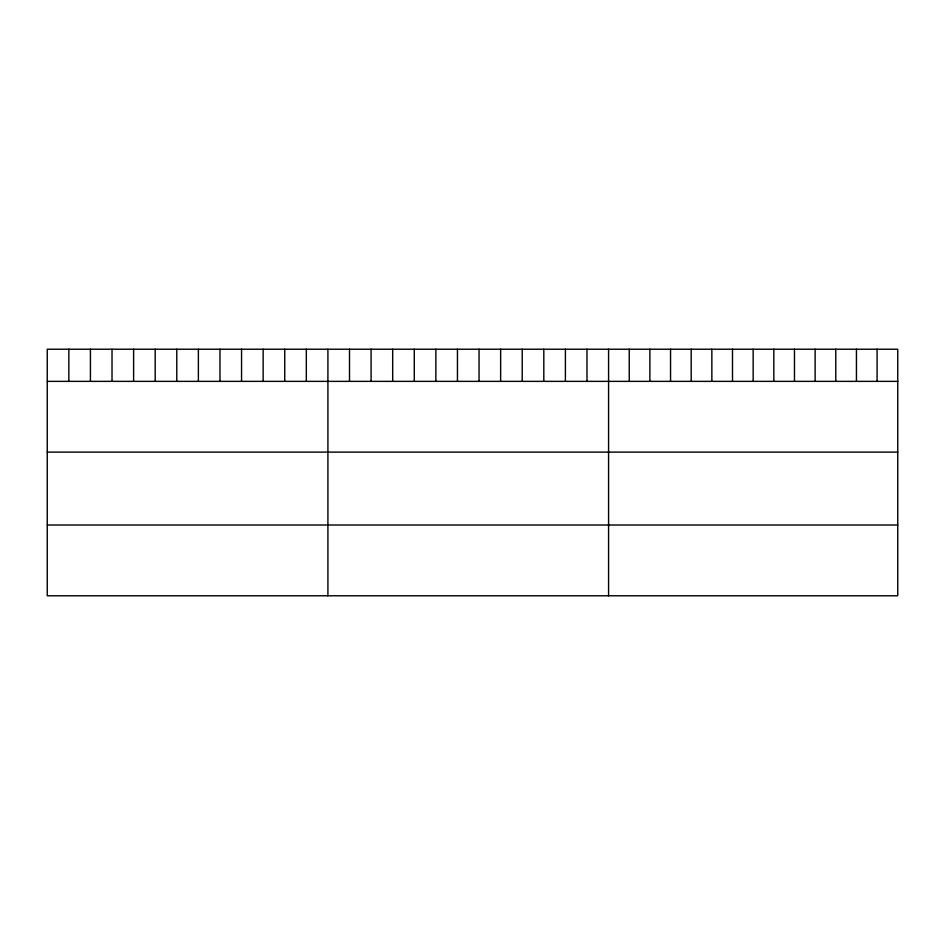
<?xml version="1.0" encoding="UTF-8"?>
<svg xmlns="http://www.w3.org/2000/svg" width="945" height="945" viewBox="0 0 945 945"><rect width="100%" height="100%" fill="white"/><g stroke="black" fill="none" stroke-linecap="round" stroke-linejoin="round"><path stroke-width="1.42" d="M897.75 381.367L897.75 595.775L47.25 595.775L47.25 349.225L897.75 349.225L897.75 381.367L47.25 381.367M47.25 452.123L897.75 452.123M47.25 525.018L897.75 525.018M877.09 349.225L877.09 381.367M856.442 349.225L856.442 381.367M835.782 349.225L835.782 381.367M815.133 349.225L815.133 381.367M794.473 349.225L794.473 381.367M773.825 349.225L773.825 381.367M753.165 349.225L753.165 381.367M732.505 349.225L732.505 381.367M711.857 349.225L711.857 381.367M691.197 349.225L691.197 381.367M670.548 349.225L670.548 381.367M649.888 349.225L649.888 381.367M629.24 349.225L629.24 381.367M608.58 349.225L608.58 595.775M586.987 349.225L586.987 381.367M565.405 349.225L565.405 381.367M543.812 349.225L543.812 381.367M522.219 349.225L522.219 381.367M500.637 349.225L500.637 381.367M479.044 349.225L479.044 381.367M457.451 349.225L457.451 381.367M435.858 349.225L435.858 381.367M414.276 349.225L414.276 381.367M392.683 349.225L392.683 381.367M371.09 349.225L371.09 381.367M349.508 349.225L349.508 381.367M327.915 349.225L327.915 595.775M306.322 349.225L306.322 381.367M284.74 349.225L284.74 381.367M263.147 349.225L263.147 381.367M241.554 349.225L241.554 381.367M219.972 349.225L219.972 381.367M198.379 349.225L198.379 381.367M176.786 349.225L176.786 381.367M155.193 349.225L155.193 381.367M133.611 349.225L133.611 381.367M112.018 349.225L112.018 381.367M90.425 349.225L90.425 381.367M68.843 349.225L68.843 381.367"/></g></svg>
